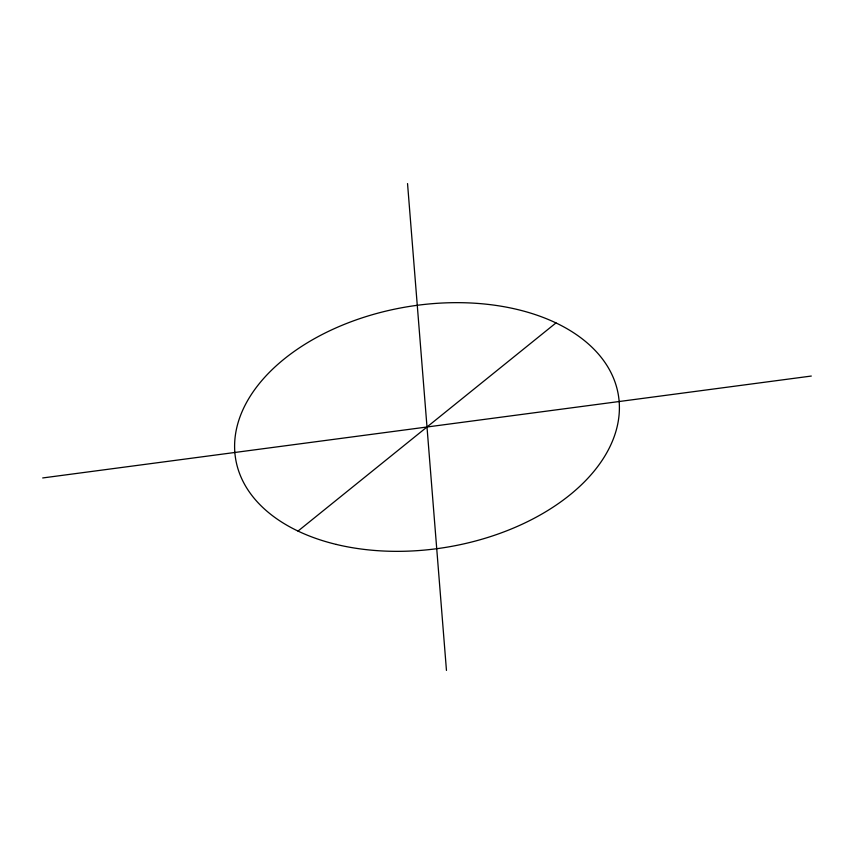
<?xml version="1.0" encoding="UTF-8"?>
<svg xmlns="http://www.w3.org/2000/svg" width="854" height="854" viewBox="0 0 854 854"><rect width="100%" height="100%" fill="white"/><g stroke="black" fill="none" stroke-linecap="round" stroke-linejoin="round"><path stroke-width="1.28" d="M298.014 531.081L555.986 322.919M42.7 477.952L811.3 376.048M407.539 183.578L446.461 670.422M336.241 544.414A194.007 121.823 -9.5 0 0 619.299 403.75A194.007 121.823 -9.5 0 0 325.47 332.836A194.007 121.823 -9.5 0 0 336.241 544.414"/></g></svg>
